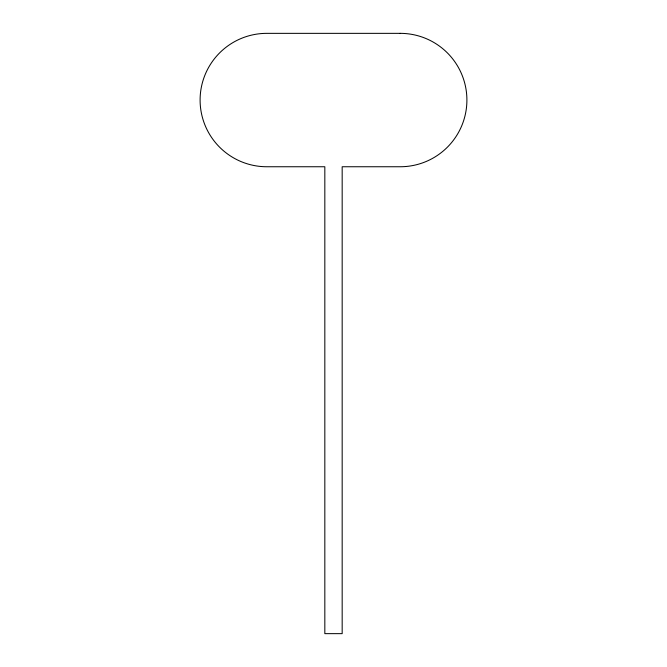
<?xml version="1.0" encoding="UTF-8"?>
<svg xmlns="http://www.w3.org/2000/svg" width="667" height="667" viewBox="0 0 667 667"><rect width="100%" height="100%" fill="white"/><g stroke="black" fill="none" stroke-linecap="round" stroke-linejoin="round"><path stroke-width="1" d="M400.2 33.35L266.8 33.35A66.7 66.7 0 0 0 200.1 100.05A66.7 66.7 0 0 0 266.8 166.75L324.829 166.75L324.829 633.65L342.171 633.65L342.171 166.75L400.2 166.75A66.7 66.7 0 0 0 466.9 100.05A66.7 66.7 0 0 0 400.2 33.35"/></g></svg>
